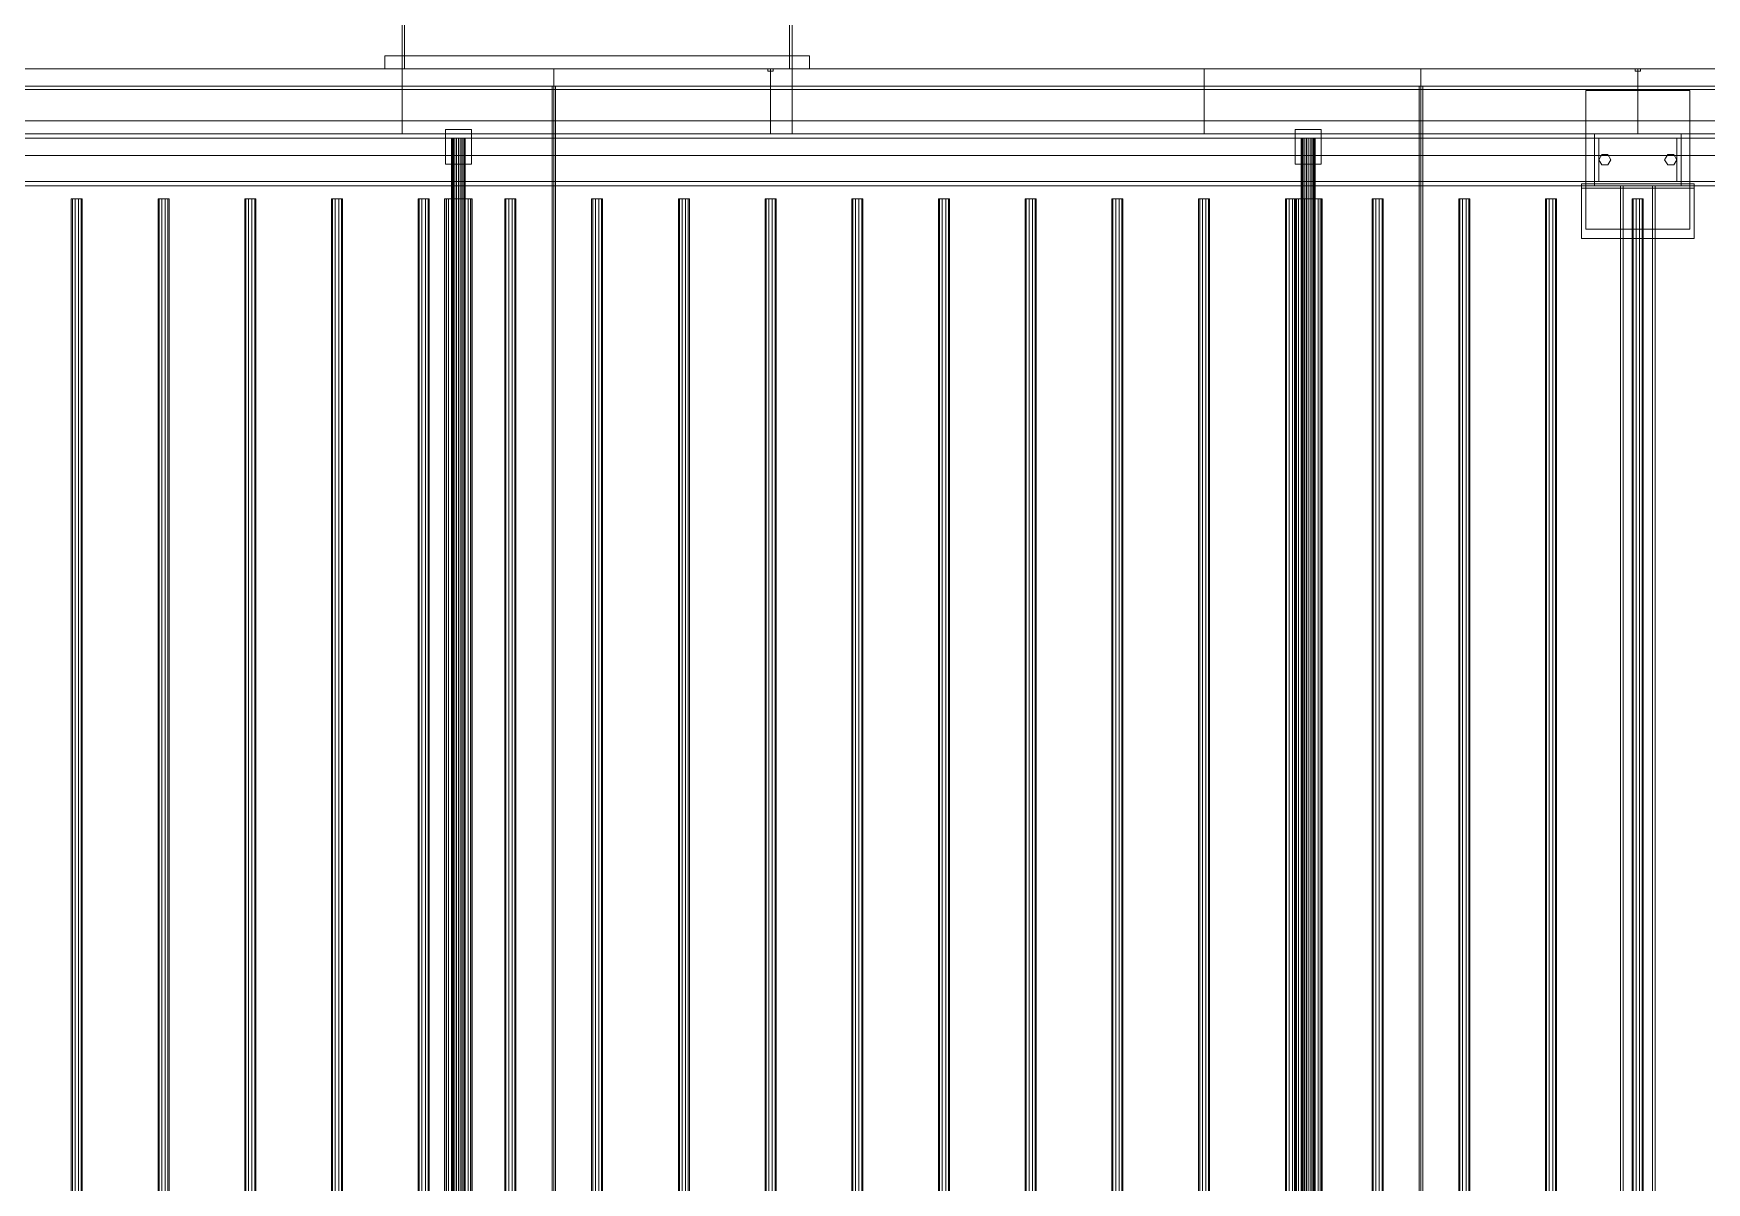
# Model space of a CAD drawing. Header units: millimetres. Extents: x -1970 to 59977, y -50268 to 6837.
# Drawn here: x 51989 to 53919, y -17885 to -16559 of the extents above; entities that cross this region are included whole.
import ezdxf

# ---------------------------------------------------------------- set-up
doc = ezdxf.new("R2010")
doc.units = ezdxf.units.MM
doc.layers.add('superior_secador', color=7, linetype='Continuous', lineweight=0)

msp = doc.modelspace()

# ---------------------------------------------------------------- linework, layer by layer
at = {"layer": 'superior_secador'}
for p, q in [((52414.253, -16600), (52414.253, -16210)), ((52417.253, -16210), (52417.253, -16600)), ((52861.253, -16600), (52861.253, -16210)), ((52864.253, -16210), (52864.253, -16600)), ((52394.253, -16600), (52394.253, -16585)), ((52394.253, -16585), (52884.253, -16585)), ((52394.253, -16585), (52414.253, -16585)), ((52414.253, -16585), (52414.253, -16600)), ((52864.253, -16600), (52864.253, -16585)), ((52864.253, -16585), (52884.253, -16585)), ((52884.253, -16585), (52884.253, -16600)), ((38839.253, -16600), (58839.253, -16600)), ((51589.253, -16600), (52589.253, -16600)), ((51839.253, -16600), (52414.253, -16600)), ((52884.253, -16600), (52394.253, -16600)), ((52414.253, -16600), (52394.253, -16600)), ((52414.253, -16600), (52414.253, -16675)), ((52414.253, -16600), (52839.253, -16600)), ((52864.253, -16600), (52414.253, -16600)), ((52417.253, -16600), (52414.253, -16600)), ((52589.253, -16600), (52589.253, -19400)), ((52589.253, -16600), (53589.253, -16600)), ((52836.253, -16603), (52836.253, -16600)), ((52836.253, -16600), (52842.253, -16600)), ((52842.253, -16603), (52836.253, -16603)), ((52839.253, -16600), (52839.253, -16675)), ((52839.253, -16600), (52864.253, -16600)), ((52842.253, -16600), (52842.253, -16603)), ((52864.253, -16600), (52861.253, -16600)), ((52864.253, -16600), (52864.253, -16675)), ((52864.253, -16600), (53339.253, -16600)), ((52884.253, -16600), (52864.253, -16600)), ((53339.253, -16600), (53339.253, -16675)), ((53339.253, -16600), (53839.253, -16600)), ((53589.253, -16600), (53589.253, -19400)), ((53589.253, -16600), (54589.253, -16600)), ((53836.253, -16603), (53836.253, -16600)), ((53836.253, -16600), (53842.253, -16600)), ((53842.253, -16603), (53836.253, -16603)), ((53839.253, -16600), (53839.253, -16675)), ((53839.253, -16600), (53939.253, -16600)), ((53842.253, -16600), (53842.253, -16603)), ((58839.253, -16620), (38839.253, -16620)), ((58839.253, -16624), (38839.253, -16624)), ((52587.253, -19380), (52587.253, -16620)), ((52587.253, -16620), (52591.253, -16620)), ((52591.253, -16620), (52591.253, -19380)), ((53587.253, -19380), (53587.253, -16620)), ((53587.253, -16620), (53591.253, -16620)), ((53591.253, -16620), (53591.253, -19380)), ((53779.253, -16785), (53779.253, -16625)), ((53779.253, -16625), (53899.253, -16625)), ((53899.253, -16625), (53899.253, -16785)), ((39189.253, -16660), (58489.253, -16660)), ((38839.253, -16675), (58839.253, -16675)), ((58839.253, -16680), (38839.253, -16680)), ((52414.253, -16675), (51839.253, -16675)), ((52839.253, -16675), (52414.253, -16675)), ((52464.253, -16710), (52464.253, -16670)), ((52464.253, -16670), (52494.253, -16670)), ((52471.526, -16680), (52471.253, -16680)), ((52471.253, -16680), (52471.253, -19320)), ((52472.325, -16680), (52471.526, -16680)), ((52471.526, -16680), (52471.526, -19320)), ((52473.596, -16680), (52472.325, -16680)), ((52472.325, -16680), (52472.325, -19320)), ((52475.253, -16680), (52473.596, -16680)), ((52473.596, -16680), (52473.596, -19320)), ((52477.182, -16680), (52475.253, -16680)), ((52475.253, -16680), (52475.253, -19320)), ((52479.253, -16680), (52477.182, -16680)), ((52477.182, -16680), (52477.182, -19320)), ((52481.324, -16680), (52479.253, -16680)), ((52479.253, -16680), (52479.253, -19320)), ((52483.253, -16680), (52481.324, -16680)), ((52481.324, -16680), (52481.324, -19320)), ((52484.91, -16680), (52483.253, -16680)), ((52483.253, -16680), (52483.253, -19320)), ((52486.181, -16680), (52484.91, -16680)), ((52484.91, -16680), (52484.91, -19320)), ((52486.98, -16680), (52486.181, -16680)), ((52486.181, -16680), (52486.181, -19320)), ((52486.98, -16680), (52487.253, -16680)), ((52486.98, -16680), (52486.98, -19320)), ((52487.253, -19320), (52487.253, -16680)), ((52494.253, -16670), (52494.253, -16710)), ((52864.253, -16675), (52839.253, -16675)), ((53339.253, -16675), (52864.253, -16675)), ((53839.253, -16675), (53339.253, -16675)), ((53444.253, -16710), (53444.253, -16670)), ((53444.253, -16670), (53474.253, -16670)), ((53451.526, -16680), (53451.253, -16680)), ((53451.253, -16680), (53451.253, -19320)), ((53452.325, -16680), (53451.526, -16680)), ((53451.526, -16680), (53451.526, -19320)), ((53453.596, -16680), (53452.325, -16680)), ((53452.325, -16680), (53452.325, -19320)), ((53455.253, -16680), (53453.596, -16680)), ((53453.596, -16680), (53453.596, -19320)), ((53457.182, -16680), (53455.253, -16680)), ((53455.253, -16680), (53455.253, -19320)), ((53459.253, -16680), (53457.182, -16680)), ((53457.182, -16680), (53457.182, -19320)), ((53461.324, -16680), (53459.253, -16680)), ((53459.253, -16680), (53459.253, -19320)), ((53463.253, -16680), (53461.324, -16680)), ((53461.324, -16680), (53461.324, -19320)), ((53464.91, -16680), (53463.253, -16680)), ((53463.253, -16680), (53463.253, -19320)), ((53466.181, -16680), (53464.91, -16680)), ((53464.91, -16680), (53464.91, -19320)), ((53466.98, -16680), (53466.181, -16680)), ((53466.181, -16680), (53466.181, -19320)), ((53466.98, -16680), (53467.253, -16680)), ((53466.98, -16680), (53466.98, -19320)), ((53467.253, -19320), (53467.253, -16680)), ((53474.253, -16670), (53474.253, -16710)), ((53789.253, -16680), (53789.253, -16675)), ((53789.253, -16675), (53889.253, -16675)), ((53889.253, -16680), (53789.253, -16680)), ((53789.253, -16730), (53789.253, -16680)), ((53789.253, -16680), (53794.253, -16680)), ((53794.253, -16680), (53794.253, -16730)), ((53939.253, -16675), (53839.253, -16675)), ((53884.253, -16730), (53884.253, -16680)), ((53884.253, -16680), (53889.253, -16680)), ((53889.253, -16675), (53889.253, -16680)), ((53889.253, -16680), (53889.253, -16730)), ((58489.253, -16700), (39189.253, -16700)), ((53794.253, -16705), (53797.753, -16698.938)), ((53797.753, -16711.062), (53794.253, -16705)), ((53797.753, -16698.938), (53804.753, -16698.938)), ((53804.753, -16698.938), (53808.253, -16705)), ((53808.253, -16705), (53804.753, -16711.062)), ((53870.253, -16705), (53873.753, -16698.938)), ((53873.753, -16711.062), (53870.253, -16705)), ((53873.753, -16698.938), (53880.753, -16698.938)), ((53880.753, -16698.938), (53884.253, -16705)), ((53884.253, -16705), (53880.753, -16711.062)), ((52494.253, -16710), (52464.253, -16710)), ((53474.253, -16710), (53444.253, -16710)), ((53804.753, -16711.062), (53797.753, -16711.062)), ((53880.753, -16711.062), (53873.753, -16711.062)), ((38839.253, -16730), (58839.253, -16730)), ((58839.253, -16735), (38839.253, -16735)), ((53774.253, -16738), (53774.253, -16733)), ((53774.253, -16733), (53904.253, -16733)), ((53774.253, -16796), (53774.253, -16733)), ((53904.253, -16738), (53774.253, -16738)), ((53789.253, -16735), (53789.253, -16730)), ((53789.253, -16730), (53889.253, -16730)), ((53794.253, -16730), (53789.253, -16730)), ((53889.253, -16735), (53789.253, -16735)), ((53819.253, -19265), (53819.253, -16735)), ((53819.253, -16735), (53859.253, -16735)), ((53819.253, -16735), (53822.253, -16735)), ((53822.253, -16735), (53822.253, -19265)), ((53856.253, -19265), (53856.253, -16735)), ((53856.253, -16735), (53859.253, -16735)), ((53859.253, -16735), (53859.253, -19265)), ((53889.253, -16730), (53884.253, -16730)), ((53889.253, -16730), (53889.253, -16735)), ((53904.253, -16733), (53904.253, -16738)), ((53904.253, -16733), (53904.253, -16796)), ((52034.116, -16750), (52032.903, -16750)), ((52032.903, -16750), (52032.903, -19250)), ((52037.291, -16750), (52034.116, -16750)), ((52034.116, -16750), (52034.116, -19250)), ((52041.215, -16750), (52037.291, -16750)), ((52037.291, -16750), (52037.291, -19250)), ((52044.39, -16750), (52041.215, -16750)), ((52041.215, -16750), (52041.215, -19250)), ((52044.39, -16750), (52045.603, -16750)), ((52044.39, -16750), (52044.39, -19250)), ((52045.603, -19250), (52045.603, -16750)), ((52134.116, -16750), (52132.903, -16750)), ((52132.903, -16750), (52132.903, -19250)), ((52137.291, -16750), (52134.116, -16750)), ((52134.116, -16750), (52134.116, -19250)), ((52141.215, -16750), (52137.291, -16750)), ((52137.291, -16750), (52137.291, -19250)), ((52144.39, -16750), (52141.215, -16750)), ((52141.215, -16750), (52141.215, -19250)), ((52144.39, -16750), (52145.603, -16750)), ((52144.39, -16750), (52144.39, -19250)), ((52145.603, -19250), (52145.603, -16750)), ((52234.116, -16750), (52232.903, -16750)), ((52232.903, -16750), (52232.903, -19250)), ((52237.291, -16750), (52234.116, -16750)), ((52234.116, -16750), (52234.116, -19250)), ((52241.215, -16750), (52237.291, -16750)), ((52237.291, -16750), (52237.291, -19250)), ((52244.39, -16750), (52241.215, -16750)), ((52241.215, -16750), (52241.215, -19250)), ((52244.39, -16750), (52245.603, -16750)), ((52244.39, -16750), (52244.39, -19250)), ((52245.603, -19250), (52245.603, -16750)), ((52334.116, -16750), (52332.903, -16750)), ((52332.903, -16750), (52332.903, -19250)), ((52337.291, -16750), (52334.116, -16750)), ((52334.116, -16750), (52334.116, -19250)), ((52341.215, -16750), (52337.291, -16750)), ((52337.291, -16750), (52337.291, -19250)), ((52344.39, -16750), (52341.215, -16750)), ((52341.215, -16750), (52341.215, -19250)), ((52344.39, -16750), (52345.603, -16750)), ((52344.39, -16750), (52344.39, -19250)), ((52345.603, -19250), (52345.603, -16750)), ((52434.116, -16750), (52432.903, -16750)), ((52432.903, -16750), (52432.903, -19250)), ((52437.291, -16750), (52434.116, -16750)), ((52434.116, -16750), (52434.116, -19250)), ((52441.215, -16750), (52437.291, -16750)), ((52437.291, -16750), (52437.291, -19250)), ((52444.39, -16750), (52441.215, -16750)), ((52441.215, -16750), (52441.215, -19250)), ((52444.39, -16750), (52445.603, -16750)), ((52444.39, -16750), (52444.39, -19250)), ((52445.603, -19250), (52445.603, -16750)), ((52463.798, -16750), (52463.253, -16750)), ((52463.253, -16750), (52463.253, -19250)), ((52465.397, -16750), (52463.798, -16750)), ((52463.798, -16750), (52463.798, -19250)), ((52467.939, -16750), (52465.397, -16750)), ((52465.397, -16750), (52465.397, -19250)), ((52471.253, -16750), (52467.939, -16750)), ((52467.939, -16750), (52467.939, -19250)), ((52475.112, -16750), (52471.253, -16750)), ((52471.253, -16750), (52471.253, -19250)), ((52479.253, -16750), (52475.112, -16750)), ((52475.112, -16750), (52475.112, -19250)), ((52483.394, -16750), (52479.253, -16750)), ((52479.253, -16750), (52479.253, -19250)), ((52487.253, -16750), (52483.394, -16750)), ((52483.394, -16750), (52483.394, -19250)), ((52490.567, -16750), (52487.253, -16750)), ((52487.253, -16750), (52487.253, -19250)), ((52493.109, -16750), (52490.567, -16750)), ((52490.567, -16750), (52490.567, -19250)), ((52494.708, -16750), (52493.109, -16750)), ((52493.109, -16750), (52493.109, -19250)), ((52494.708, -16750), (52495.253, -16750)), ((52494.708, -16750), (52494.708, -19250)), ((52495.253, -19250), (52495.253, -16750)), ((52534.116, -16750), (52532.903, -16750)), ((52532.903, -16750), (52532.903, -19250)), ((52537.291, -16750), (52534.116, -16750)), ((52534.116, -16750), (52534.116, -19250)), ((52541.215, -16750), (52537.291, -16750)), ((52537.291, -16750), (52537.291, -19250)), ((52544.39, -16750), (52541.215, -16750)), ((52541.215, -16750), (52541.215, -19250)), ((52544.39, -16750), (52545.603, -16750)), ((52544.39, -16750), (52544.39, -19250)), ((52545.603, -19250), (52545.603, -16750)), ((52634.116, -16750), (52632.903, -16750)), ((52632.903, -16750), (52632.903, -19250)), ((52637.291, -16750), (52634.116, -16750)), ((52634.116, -16750), (52634.116, -19250)), ((52641.215, -16750), (52637.291, -16750)), ((52637.291, -16750), (52637.291, -19250)), ((52644.39, -16750), (52641.215, -16750)), ((52641.215, -16750), (52641.215, -19250)), ((52644.39, -16750), (52645.603, -16750)), ((52644.39, -16750), (52644.39, -19250)), ((52645.603, -19250), (52645.603, -16750)), ((52734.116, -16750), (52732.903, -16750)), ((52732.903, -16750), (52732.903, -19250)), ((52737.291, -16750), (52734.116, -16750)), ((52734.116, -16750), (52734.116, -19250)), ((52741.215, -16750), (52737.291, -16750)), ((52737.291, -16750), (52737.291, -19250)), ((52744.39, -16750), (52741.215, -16750)), ((52741.215, -16750), (52741.215, -19250)), ((52744.39, -16750), (52745.603, -16750)), ((52744.39, -16750), (52744.39, -19250)), ((52745.603, -19250), (52745.603, -16750)), ((52834.116, -16750), (52832.903, -16750)), ((52832.903, -16750), (52832.903, -19250)), ((52837.291, -16750), (52834.116, -16750)), ((52834.116, -16750), (52834.116, -19250)), ((52841.215, -16750), (52837.291, -16750)), ((52837.291, -16750), (52837.291, -19250)), ((52844.39, -16750), (52841.215, -16750)), ((52841.215, -16750), (52841.215, -19250)), ((52844.39, -16750), (52845.603, -16750)), ((52844.39, -16750), (52844.39, -19250)), ((52845.603, -19250), (52845.603, -16750)), ((52934.116, -16750), (52932.903, -16750)), ((52932.903, -16750), (52932.903, -19250)), ((52937.291, -16750), (52934.116, -16750)), ((52934.116, -16750), (52934.116, -19250)), ((52941.215, -16750), (52937.291, -16750)), ((52937.291, -16750), (52937.291, -19250)), ((52944.39, -16750), (52941.215, -16750)), ((52941.215, -16750), (52941.215, -19250)), ((52944.39, -16750), (52945.603, -16750)), ((52944.39, -16750), (52944.39, -19250)), ((52945.603, -19250), (52945.603, -16750)), ((53034.116, -16750), (53032.903, -16750)), ((53032.903, -16750), (53032.903, -19250)), ((53037.291, -16750), (53034.116, -16750)), ((53034.116, -16750), (53034.116, -19250)), ((53041.215, -16750), (53037.291, -16750)), ((53037.291, -16750), (53037.291, -19250)), ((53044.39, -16750), (53041.215, -16750)), ((53041.215, -16750), (53041.215, -19250)), ((53044.39, -16750), (53045.603, -16750)), ((53044.39, -16750), (53044.39, -19250)), ((53045.603, -19250), (53045.603, -16750)), ((53134.116, -16750), (53132.903, -16750)), ((53132.903, -16750), (53132.903, -19250)), ((53137.291, -16750), (53134.116, -16750)), ((53134.116, -16750), (53134.116, -19250)), ((53141.215, -16750), (53137.291, -16750)), ((53137.291, -16750), (53137.291, -19250)), ((53144.39, -16750), (53141.215, -16750)), ((53141.215, -16750), (53141.215, -19250)), ((53144.39, -16750), (53145.603, -16750)), ((53144.39, -16750), (53144.39, -19250)), ((53145.603, -19250), (53145.603, -16750)), ((53234.116, -16750), (53232.903, -16750)), ((53232.903, -16750), (53232.903, -19250)), ((53237.291, -16750), (53234.116, -16750)), ((53234.116, -16750), (53234.116, -19250)), ((53241.215, -16750), (53237.291, -16750)), ((53237.291, -16750), (53237.291, -19250)), ((53244.39, -16750), (53241.215, -16750)), ((53241.215, -16750), (53241.215, -19250)), ((53244.39, -16750), (53245.603, -16750)), ((53244.39, -16750), (53244.39, -19250)), ((53245.603, -19250), (53245.603, -16750)), ((53334.116, -16750), (53332.903, -16750)), ((53332.903, -16750), (53332.903, -19250)), ((53337.291, -16750), (53334.116, -16750)), ((53334.116, -16750), (53334.116, -19250)), ((53341.215, -16750), (53337.291, -16750)), ((53337.291, -16750), (53337.291, -19250)), ((53344.39, -16750), (53341.215, -16750)), ((53341.215, -16750), (53341.215, -19250)), ((53344.39, -16750), (53345.603, -16750)), ((53344.39, -16750), (53344.39, -19250)), ((53345.603, -19250), (53345.603, -16750)), ((53434.116, -16750), (53432.903, -16750)), ((53432.903, -16750), (53432.903, -19250)), ((53437.291, -16750), (53434.116, -16750)), ((53434.116, -16750), (53434.116, -19250)), ((53441.215, -16750), (53437.291, -16750)), ((53437.291, -16750), (53437.291, -19250)), ((53444.39, -16750), (53441.215, -16750)), ((53441.215, -16750), (53441.215, -19250)), ((53443.798, -16750), (53443.253, -16750)), ((53443.253, -16750), (53443.253, -19250)), ((53445.397, -16750), (53443.798, -16750)), ((53443.798, -16750), (53443.798, -19250)), ((53444.39, -16750), (53445.603, -16750)), ((53444.39, -16750), (53444.39, -19250)), ((53447.939, -16750), (53445.397, -16750)), ((53445.397, -16750), (53445.397, -19250)), ((53445.603, -19250), (53445.603, -16750)), ((53451.253, -16750), (53447.939, -16750)), ((53447.939, -16750), (53447.939, -19250)), ((53455.112, -16750), (53451.253, -16750)), ((53451.253, -16750), (53451.253, -19250)), ((53459.253, -16750), (53455.112, -16750)), ((53455.112, -16750), (53455.112, -19250)), ((53463.394, -16750), (53459.253, -16750)), ((53459.253, -16750), (53459.253, -19250)), ((53467.253, -16750), (53463.394, -16750)), ((53463.394, -16750), (53463.394, -19250)), ((53470.567, -16750), (53467.253, -16750)), ((53467.253, -16750), (53467.253, -19250)), ((53473.109, -16750), (53470.567, -16750)), ((53470.567, -16750), (53470.567, -19250)), ((53474.708, -16750), (53473.109, -16750)), ((53473.109, -16750), (53473.109, -19250)), ((53474.708, -16750), (53475.253, -16750)), ((53474.708, -16750), (53474.708, -19250)), ((53475.253, -19250), (53475.253, -16750)), ((53534.116, -16750), (53532.903, -16750)), ((53532.903, -16750), (53532.903, -19250)), ((53537.291, -16750), (53534.116, -16750)), ((53534.116, -16750), (53534.116, -19250)), ((53541.215, -16750), (53537.291, -16750)), ((53537.291, -16750), (53537.291, -19250)), ((53544.39, -16750), (53541.215, -16750)), ((53541.215, -16750), (53541.215, -19250)), ((53544.39, -16750), (53545.603, -16750)), ((53544.39, -16750), (53544.39, -19250)), ((53545.603, -19250), (53545.603, -16750)), ((53634.116, -16750), (53632.903, -16750)), ((53632.903, -16750), (53632.903, -19250)), ((53637.291, -16750), (53634.116, -16750)), ((53634.116, -16750), (53634.116, -19250)), ((53641.215, -16750), (53637.291, -16750)), ((53637.291, -16750), (53637.291, -19250)), ((53644.39, -16750), (53641.215, -16750)), ((53641.215, -16750), (53641.215, -19250)), ((53644.39, -16750), (53645.603, -16750)), ((53644.39, -16750), (53644.39, -19250)), ((53645.603, -19250), (53645.603, -16750)), ((53734.116, -16750), (53732.903, -16750)), ((53732.903, -16750), (53732.903, -19250)), ((53737.291, -16750), (53734.116, -16750)), ((53734.116, -16750), (53734.116, -19250)), ((53741.215, -16750), (53737.291, -16750)), ((53737.291, -16750), (53737.291, -19250)), ((53744.39, -16750), (53741.215, -16750)), ((53741.215, -16750), (53741.215, -19250)), ((53744.39, -16750), (53745.603, -16750)), ((53744.39, -16750), (53744.39, -19250)), ((53745.603, -19250), (53745.603, -16750)), ((53834.116, -16750), (53832.903, -16750)), ((53832.903, -16750), (53832.903, -19250)), ((53837.291, -16750), (53834.116, -16750)), ((53834.116, -16750), (53834.116, -19250)), ((53841.215, -16750), (53837.291, -16750)), ((53837.291, -16750), (53837.291, -19250)), ((53844.39, -16750), (53841.215, -16750)), ((53841.215, -16750), (53841.215, -19250)), ((53844.39, -16750), (53845.603, -16750)), ((53844.39, -16750), (53844.39, -19250)), ((53845.603, -19250), (53845.603, -16750)), ((53899.253, -16785), (53779.253, -16785)), ((53904.253, -16796), (53774.253, -16796))]:
    msp.add_line(p, q, dxfattribs=at)

doc.saveas('drawing.dxf')
